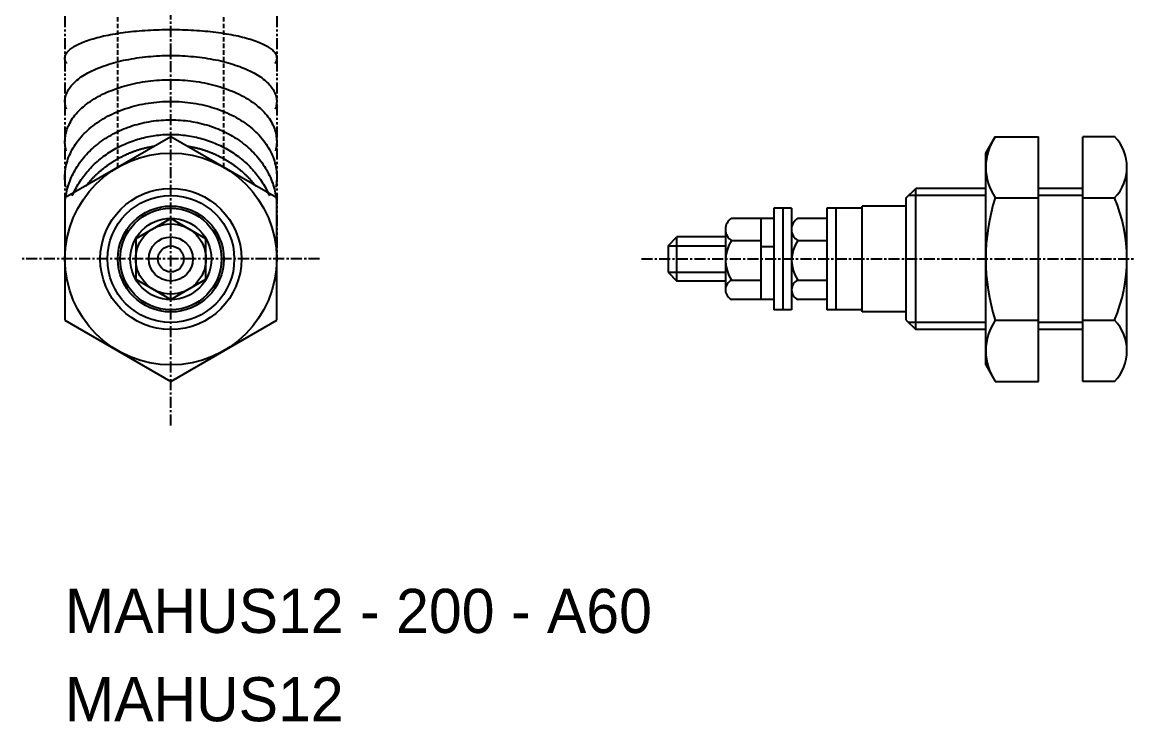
# Model space of a CAD drawing. Extents: x -5 to 315, y 1 to 133.
# Drawn here: x -4.9 to 120.3, y 1.4 to 80.7 of the extents above; entities that cross this region are included whole.
import ezdxf
from ezdxf.enums import TextEntityAlignment as Align

# ---------------------------------------------------------------- set-up
doc = ezdxf.new("R2010")
doc.units = 0
for name, pattern in [('CENTER', [2, 1.25, -0.25, 0.25, -0.25]), ('DASHED', [0.75, 0.5, -0.25]), ('PHANTOM', [2.5, 1.25, -0.25, 0.25, -0.25, 0.25, -0.25])]:
    doc.linetypes.add(name, pattern=pattern)
doc.layers.get('0').update_dxf_attribs({"linetype": 'CONTINUOUS'})
doc.layers.add('CENTER', color=1, linetype='CENTER')

msp = doc.modelspace()

# ---------------------------------------------------------------- linework, layer by layer
at = {"color": 3, "linetype": 'PHANTOM'}
for p, q in [((0, 113.86), (0, 53.86)), ((24, 113.86), (24, 53.86))]:
    msp.add_line(p, q, dxfattribs=at)
at = {"color": 3, "linetype": 'DASHED'}
for p, q in [((6, 64.25), (6, 103.46)), ((18, 64.25), (18, 103.46))]:
    msp.add_line(p, q, dxfattribs=at)
at = {"color": 7, "linetype": 'CONTINUOUS'}
for p, q in [((12, 67.71), (0, 60.78)), ((24, 60.78), (12, 67.71)), ((104.34, 65.86), (105.41, 67.71)), ((105.41, 67.71), (110.34, 67.71)), ((110.34, 40), (110.34, 67.71)), ((115.34, 40), (115.34, 67.71)), ((118.94, 67.71), (115.34, 67.71)), ((104.34, 41.86), (104.34, 65.86)), ((120.34, 43.46), (120.34, 64.25)), ((95.34, 60.77), (96.43, 61.86)), ((96.43, 45.86), (96.43, 61.86)), ((104.34, 61.86), (96.43, 61.86)), ((115.34, 61.86), (110.34, 61.86)), ((0, 60.78), (0, 46.93)), ((24, 46.93), (24, 60.78)), ((95.34, 46.94), (95.34, 60.77)), ((105.41, 60.78), (110.34, 60.78)), ((115.34, 60.78), (118.94, 60.78)), ((80.34, 59.61), (80.34, 48.11)), ((82.34, 59.61), (80.34, 59.61)), ((81.34, 59.61), (81.34, 48.11)), ((82.34, 59.61), (82.34, 48.11)), ((86.34, 59.61), (86.34, 48.11)), ((90.34, 59.61), (86.34, 59.61)), ((87.34, 59.61), (87.34, 48.11)), ((90.34, 47.86), (90.34, 59.86)), ((95.34, 59.86), (90.34, 59.86)), ((95.34, 47.86), (95.34, 59.86)), ((12, 58.46), (8.02, 56.16)), ((15.98, 56.16), (12, 58.46)), ((80.34, 58.46), (75.54, 58.46)), ((78.84, 58.46), (78.84, 49.26)), ((86.34, 58.46), (83.04, 58.46)), ((68.34, 55.36), (69.34, 56.36)), ((69.34, 51.36), (69.34, 56.36)), ((74.84, 56.36), (69.34, 56.36)), ((74.84, 57.21), (74.84, 50.36)), ((8.02, 56.16), (8.02, 51.56)), ((15.98, 51.56), (15.98, 56.16)), ((68.34, 55.36), (68.34, 52.36)), ((75.54, 55.96), (78.84, 55.96)), ((78.84, 55.26), (80.34, 55.26)), ((83.04, 55.96), (86.34, 55.96)), ((110.34, 53.86), (110.34, 53.86)), ((8.02, 51.56), (12, 49.26)), ((12, 49.26), (15.98, 51.56)), ((68.34, 52.36), (69.34, 51.36)), ((74.84, 51.36), (69.34, 51.36)), ((75.54, 51.46), (78.84, 51.46)), ((83.04, 51.46), (86.34, 51.46)), ((80.34, 49.26), (75.54, 49.26)), ((86.34, 49.26), (83.04, 49.26)), ((82.34, 48.11), (80.34, 48.11)), ((90.34, 48.11), (86.34, 48.11)), ((95.34, 47.86), (90.34, 47.86)), ((0, 46.93), (12, 40)), ((12, 40), (24, 46.93)), ((95.34, 46.94), (96.43, 45.86)), ((105.41, 46.93), (110.34, 46.93)), ((110.34, 46.93), (110.34, 46.93)), ((115.34, 46.93), (118.94, 46.93)), ((104.34, 45.86), (96.43, 45.86)), ((115.34, 45.86), (110.34, 45.86)), ((104.34, 41.86), (105.41, 40)), ((105.41, 40), (110.34, 40)), ((118.94, 40), (115.34, 40))]:
    msp.add_line(p, q, dxfattribs=at)
at = {"color": 3, "linetype": 'CONTINUOUS'}
for p, q in [((104.34, 61.04), (95.61, 61.04)), ((115.34, 61.04), (110.34, 61.04)), ((68.34, 55.36), (74.84, 55.36)), ((68.34, 52.36), (74.84, 52.36)), ((104.34, 46.67), (95.61, 46.67)), ((115.34, 46.67), (110.34, 46.67))]:
    msp.add_line(p, q, dxfattribs=at)
at = {"color": 7, "linetype": 'CONTINUOUS'}
for points in [[(0.22, 75.99, 0), (0.16, 76.08, 0), (0.11, 76.17, 0), (0.07, 76.26, 0), (0.04, 76.35, 0), (0.02, 76.43, 0), (0, 76.52, 0), (0, 76.61, 0), (0.01, 76.7, 0), (0.02, 76.79, 0), (0.04, 76.88, 0), (0.08, 76.97, 0), (0.12, 77.06, 0), (0.17, 77.15, 0), (0.23, 77.23, 0), (0.3, 77.32, 0), (0.37, 77.41, 0), (0.46, 77.5, 0), (0.55, 77.58, 0), (0.66, 77.67, 0), (0.77, 77.75, 0), (0.89, 77.83, 0), (1.02, 77.92, 0), (1.16, 78, 0), (1.3, 78.08, 0), (1.45, 78.16, 0), (1.62, 78.23, 0), (1.79, 78.31, 0), (1.96, 78.39, 0), (2.15, 78.46, 0), (2.34, 78.53, 0), (2.54, 78.6, 0), (2.75, 78.67, 0), (2.96, 78.74, 0), (3.18, 78.81, 0), (3.41, 78.87, 0), (3.64, 78.94, 0), (3.88, 79, 0), (4.13, 79.06, 0), (4.38, 79.12, 0), (4.64, 79.17, 0), (4.9, 79.22, 0), (5.17, 79.28, 0), (5.44, 79.33, 0), (5.72, 79.37, 0), (6.01, 79.42, 0), (6.3, 79.46, 0), (6.59, 79.5, 0), (6.88, 79.54, 0), (7.19, 79.58, 0), (7.49, 79.62, 0), (7.8, 79.65, 0), (8.11, 79.68, 0), (8.42, 79.71, 0), (8.74, 79.73, 0), (9.06, 79.75, 0), (9.38, 79.78, 0), (9.7, 79.79, 0), (10.03, 79.81, 0), (10.35, 79.82, 0), (10.68, 79.83, 0), (11.01, 79.84, 0), (11.34, 79.85, 0), (11.67, 79.85, 0), (12, 79.85, 0), (12.33, 79.85, 0), (12.66, 79.85, 0), (12.99, 79.84, 0), (13.32, 79.83, 0), (13.65, 79.82, 0), (13.97, 79.81, 0), (14.3, 79.79, 0), (14.62, 79.78, 0), (14.94, 79.75, 0), (15.26, 79.73, 0), (15.58, 79.71, 0), (15.89, 79.68, 0), (16.2, 79.65, 0), (16.51, 79.62, 0), (16.81, 79.58, 0), (17.11, 79.54, 0), (17.41, 79.5, 0), (17.7, 79.46, 0), (17.99, 79.42, 0), (18.28, 79.37, 0), (18.56, 79.33, 0), (18.83, 79.28, 0), (19.1, 79.22, 0), (19.36, 79.17, 0), (19.62, 79.12, 0), (19.87, 79.06, 0), (20.12, 79, 0), (20.36, 78.94, 0), (20.59, 78.87, 0), (20.82, 78.81, 0), (21.04, 78.74, 0), (21.25, 78.67, 0), (21.46, 78.6, 0), (21.66, 78.53, 0), (21.85, 78.46, 0), (22.04, 78.39, 0), (22.21, 78.31, 0), (22.38, 78.23, 0), (22.55, 78.16, 0), (22.7, 78.08, 0), (22.84, 78, 0), (22.98, 77.92, 0), (23.11, 77.83, 0), (23.23, 77.75, 0), (23.34, 77.67, 0), (23.45, 77.58, 0), (23.54, 77.5, 0), (23.63, 77.41, 0), (23.7, 77.32, 0), (23.77, 77.23, 0), (23.83, 77.15, 0), (23.88, 77.06, 0), (23.92, 76.97, 0), (23.96, 76.88, 0), (23.98, 76.79, 0), (23.99, 76.7, 0), (24, 76.61, 0), (24, 76.52, 0), (23.98, 76.43, 0), (23.96, 76.35, 0), (23.93, 76.26, 0), (23.89, 76.17, 0), (23.84, 76.08, 0), (23.78, 75.99, 0)], [(0.18, 70.81, 0), (0.13, 70.95, 0), (0.08, 71.09, 0), (0.05, 71.23, 0), (0.02, 71.38, 0), (0.01, 71.52, 0), (0, 71.66, 0), (0, 71.8, 0), (0.01, 71.94, 0), (0.03, 72.08, 0), (0.06, 72.22, 0), (0.1, 72.37, 0), (0.14, 72.51, 0), (0.2, 72.64, 0), (0.26, 72.78, 0), (0.33, 72.92, 0), (0.41, 73.06, 0), (0.5, 73.2, 0), (0.6, 73.33, 0), (0.71, 73.46, 0), (0.82, 73.6, 0), (0.95, 73.73, 0), (1.08, 73.86, 0), (1.22, 73.99, 0), (1.36, 74.11, 0), (1.52, 74.24, 0), (1.68, 74.36, 0), (1.85, 74.48, 0), (2.03, 74.6, 0), (2.22, 74.71, 0), (2.41, 74.83, 0), (2.61, 74.94, 0), (2.82, 75.05, 0), (3.03, 75.16, 0), (3.25, 75.26, 0), (3.48, 75.36, 0), (3.71, 75.46, 0), (3.95, 75.56, 0), (4.2, 75.65, 0), (4.45, 75.74, 0), (4.7, 75.83, 0), (4.97, 75.92, 0), (5.23, 76, 0), (5.51, 76.08, 0), (5.78, 76.15, 0), (6.06, 76.22, 0), (6.35, 76.29, 0), (6.64, 76.36, 0), (6.94, 76.42, 0), (7.23, 76.47, 0), (7.54, 76.53, 0), (7.84, 76.58, 0), (8.15, 76.63, 0), (8.46, 76.67, 0), (8.77, 76.71, 0), (9.09, 76.75, 0), (9.41, 76.78, 0), (9.73, 76.81, 0), (10.05, 76.83, 0), (10.37, 76.85, 0), (10.7, 76.87, 0), (11.02, 76.89, 0), (11.35, 76.89, 0), (11.67, 76.9, 0), (12, 76.9, 0), (12.33, 76.9, 0), (12.65, 76.89, 0), (12.98, 76.89, 0), (13.3, 76.87, 0), (13.63, 76.85, 0), (13.95, 76.83, 0), (14.27, 76.81, 0), (14.59, 76.78, 0), (14.91, 76.75, 0), (15.23, 76.71, 0), (15.54, 76.67, 0), (15.85, 76.63, 0), (16.16, 76.58, 0), (16.46, 76.53, 0), (16.77, 76.47, 0), (17.06, 76.42, 0), (17.36, 76.36, 0), (17.65, 76.29, 0), (17.94, 76.22, 0), (18.22, 76.15, 0), (18.49, 76.08, 0), (18.77, 76, 0), (19.03, 75.92, 0), (19.3, 75.83, 0), (19.55, 75.74, 0), (19.8, 75.65, 0), (20.05, 75.56, 0), (20.29, 75.46, 0), (20.52, 75.36, 0), (20.75, 75.26, 0), (20.97, 75.16, 0), (21.18, 75.05, 0), (21.39, 74.94, 0), (21.59, 74.83, 0), (21.78, 74.71, 0), (21.97, 74.6, 0), (22.15, 74.48, 0), (22.32, 74.36, 0), (22.48, 74.24, 0), (22.64, 74.11, 0), (22.78, 73.99, 0), (22.92, 73.86, 0), (23.05, 73.73, 0), (23.18, 73.6, 0), (23.29, 73.46, 0), (23.4, 73.33, 0), (23.5, 73.2, 0), (23.59, 73.06, 0), (23.67, 72.92, 0), (23.74, 72.78, 0), (23.8, 72.64, 0), (23.86, 72.51, 0), (23.9, 72.37, 0), (23.94, 72.22, 0), (23.97, 72.08, 0), (23.99, 71.94, 0), (24, 71.8, 0), (24, 71.66, 0), (23.99, 71.52, 0), (23.98, 71.38, 0), (23.95, 71.23, 0), (23.92, 71.09, 0), (23.87, 70.95, 0), (23.82, 70.81, 0)], [(0.14, 66.08, 0), (0.1, 66.27, 0), (0.06, 66.46, 0), (0.03, 66.65, 0), (0.01, 66.83, 0), (0, 67.02, 0), (0, 67.21, 0), (0.01, 67.4, 0), (0.02, 67.59, 0), (0.05, 67.78, 0), (0.08, 67.96, 0), (0.12, 68.15, 0), (0.17, 68.34, 0), (0.23, 68.52, 0), (0.3, 68.71, 0), (0.37, 68.89, 0), (0.46, 69.07, 0), (0.55, 69.25, 0), (0.65, 69.43, 0), (0.76, 69.61, 0), (0.87, 69.79, 0), (1, 69.96, 0), (1.13, 70.13, 0), (1.27, 70.3, 0), (1.42, 70.47, 0), (1.58, 70.64, 0), (1.74, 70.8, 0), (1.92, 70.96, 0), (2.1, 71.11, 0), (2.28, 71.27, 0), (2.48, 71.42, 0), (2.68, 71.57, 0), (2.88, 71.71, 0), (3.1, 71.86, 0), (3.32, 71.99, 0), (3.54, 72.13, 0), (3.78, 72.26, 0), (4.01, 72.39, 0), (4.26, 72.51, 0), (4.51, 72.63, 0), (4.76, 72.75, 0), (5.02, 72.86, 0), (5.29, 72.96, 0), (5.56, 73.07, 0), (5.84, 73.17, 0), (6.12, 73.26, 0), (6.4, 73.35, 0), (6.69, 73.44, 0), (6.98, 73.52, 0), (7.28, 73.6, 0), (7.58, 73.67, 0), (7.88, 73.73, 0), (8.18, 73.8, 0), (8.49, 73.85, 0), (8.8, 73.91, 0), (9.12, 73.96, 0), (9.43, 74, 0), (9.75, 74.04, 0), (10.07, 74.07, 0), (10.39, 74.1, 0), (10.71, 74.12, 0), (11.03, 74.14, 0), (11.35, 74.15, 0), (11.68, 74.16, 0), (12, 74.16, 0), (12.32, 74.16, 0), (12.65, 74.15, 0), (12.97, 74.14, 0), (13.29, 74.12, 0), (13.61, 74.1, 0), (13.93, 74.07, 0), (14.25, 74.04, 0), (14.57, 74, 0), (14.88, 73.96, 0), (15.2, 73.91, 0), (15.51, 73.85, 0), (15.82, 73.8, 0), (16.12, 73.73, 0), (16.42, 73.67, 0), (16.72, 73.6, 0), (17.02, 73.52, 0), (17.31, 73.44, 0), (17.6, 73.35, 0), (17.88, 73.26, 0), (18.16, 73.17, 0), (18.44, 73.07, 0), (18.71, 72.96, 0), (18.98, 72.86, 0), (19.24, 72.75, 0), (19.49, 72.63, 0), (19.74, 72.51, 0), (19.99, 72.39, 0), (20.22, 72.26, 0), (20.46, 72.13, 0), (20.68, 71.99, 0), (20.9, 71.86, 0), (21.12, 71.71, 0), (21.32, 71.57, 0), (21.52, 71.42, 0), (21.72, 71.27, 0), (21.9, 71.11, 0), (22.08, 70.96, 0), (22.26, 70.8, 0), (22.42, 70.64, 0), (22.58, 70.47, 0), (22.73, 70.3, 0), (22.87, 70.13, 0), (23, 69.96, 0), (23.13, 69.79, 0), (23.24, 69.61, 0), (23.35, 69.43, 0), (23.45, 69.25, 0), (23.54, 69.07, 0), (23.63, 68.89, 0), (23.7, 68.71, 0), (23.77, 68.52, 0), (23.83, 68.34, 0), (23.88, 68.15, 0), (23.92, 67.96, 0), (23.95, 67.78, 0), (23.98, 67.59, 0), (23.99, 67.4, 0), (24, 67.21, 0), (24, 67.02, 0), (23.99, 66.83, 0), (23.97, 66.65, 0), (23.94, 66.46, 0), (23.9, 66.27, 0), (23.86, 66.08, 0)], [(0.11, 61.99, 0), (0.07, 62.21, 0), (0.04, 62.44, 0), (0.02, 62.67, 0), (0, 62.9, 0), (0, 63.12, 0), (0, 63.35, 0), (0.02, 63.58, 0), (0.04, 63.81, 0), (0.07, 64.04, 0), (0.11, 64.26, 0), (0.15, 64.49, 0), (0.21, 64.72, 0), (0.27, 64.94, 0), (0.34, 65.16, 0), (0.42, 65.38, 0), (0.51, 65.6, 0), (0.61, 65.82, 0), (0.71, 66.04, 0), (0.82, 66.25, 0), (0.94, 66.46, 0), (1.07, 66.67, 0), (1.21, 66.88, 0), (1.35, 67.08, 0), (1.5, 67.28, 0), (1.66, 67.48, 0), (1.83, 67.68, 0), (2, 67.87, 0), (2.18, 68.06, 0), (2.37, 68.24, 0), (2.56, 68.43, 0), (2.76, 68.6, 0), (2.97, 68.78, 0), (3.18, 68.95, 0), (3.4, 69.11, 0), (3.63, 69.28, 0), (3.86, 69.43, 0), (4.1, 69.59, 0), (4.34, 69.73, 0), (4.59, 69.88, 0), (4.84, 70.02, 0), (5.1, 70.15, 0), (5.36, 70.28, 0), (5.63, 70.4, 0), (5.91, 70.52, 0), (6.18, 70.63, 0), (6.47, 70.74, 0), (6.75, 70.85, 0), (7.04, 70.94, 0), (7.33, 71.03, 0), (7.63, 71.12, 0), (7.93, 71.2, 0), (8.23, 71.28, 0), (8.53, 71.34, 0), (8.84, 71.41, 0), (9.15, 71.46, 0), (9.46, 71.52, 0), (9.78, 71.56, 0), (10.09, 71.6, 0), (10.41, 71.63, 0), (10.72, 71.66, 0), (11.04, 71.68, 0), (11.36, 71.7, 0), (11.68, 71.71, 0), (12, 71.71, 0), (12.32, 71.71, 0), (12.64, 71.7, 0), (12.96, 71.68, 0), (13.28, 71.66, 0), (13.59, 71.63, 0), (13.91, 71.6, 0), (14.22, 71.56, 0), (14.54, 71.52, 0), (14.85, 71.46, 0), (15.16, 71.41, 0), (15.47, 71.34, 0), (15.77, 71.28, 0), (16.07, 71.2, 0), (16.37, 71.12, 0), (16.67, 71.03, 0), (16.96, 70.94, 0), (17.25, 70.85, 0), (17.53, 70.74, 0), (17.82, 70.63, 0), (18.09, 70.52, 0), (18.37, 70.4, 0), (18.64, 70.28, 0), (18.9, 70.15, 0), (19.16, 70.02, 0), (19.41, 69.88, 0), (19.66, 69.73, 0), (19.9, 69.59, 0), (20.14, 69.43, 0), (20.37, 69.28, 0), (20.6, 69.11, 0), (20.82, 68.95, 0), (21.03, 68.78, 0), (21.24, 68.6, 0), (21.44, 68.43, 0), (21.63, 68.24, 0), (21.82, 68.06, 0), (22, 67.87, 0), (22.17, 67.68, 0), (22.34, 67.48, 0), (22.5, 67.28, 0), (22.65, 67.08, 0), (22.79, 66.88, 0), (22.93, 66.67, 0), (23.06, 66.46, 0), (23.18, 66.25, 0), (23.29, 66.04, 0), (23.39, 65.82, 0), (23.49, 65.6, 0), (23.58, 65.38, 0), (23.66, 65.16, 0), (23.73, 64.94, 0), (23.79, 64.72, 0), (23.85, 64.49, 0), (23.89, 64.26, 0), (23.93, 64.04, 0), (23.96, 63.81, 0), (23.98, 63.58, 0), (24, 63.35, 0), (24, 63.12, 0), (24, 62.9, 0), (23.98, 62.67, 0), (23.96, 62.44, 0), (23.93, 62.21, 0), (23.89, 61.99, 0)], [(0.05, 60.64, 0), (0.08, 60.86, 0), (0.12, 61.09, 0), (0.16, 61.32, 0), (0.21, 61.54, 0), (0.26, 61.77, 0), (0.32, 61.99, 0), (0.39, 62.21, 0), (0.46, 62.43, 0), (0.54, 62.65, 0), (0.62, 62.87, 0), (0.72, 63.09, 0), (0.81, 63.3, 0), (0.92, 63.51, 0), (1.03, 63.72, 0), (1.14, 63.93, 0), (1.26, 64.14, 0), (1.39, 64.34, 0), (1.52, 64.54, 0), (1.66, 64.74, 0), (1.8, 64.94, 0), (1.95, 65.13, 0), (2.1, 65.32, 0), (2.26, 65.51, 0), (2.43, 65.69, 0), (2.6, 65.87, 0), (2.77, 66.05, 0), (2.95, 66.22, 0), (3.14, 66.39, 0), (3.32, 66.56, 0), (3.52, 66.72, 0), (3.72, 66.88, 0), (3.92, 67.04, 0), (4.13, 67.19, 0), (4.34, 67.34, 0), (4.55, 67.49, 0), (4.77, 67.62, 0), (5, 67.76, 0), (5.22, 67.89, 0), (5.45, 68.02, 0), (5.69, 68.14, 0), (5.92, 68.26, 0), (6.16, 68.37, 0), (6.41, 68.48, 0), (6.65, 68.59, 0), (6.9, 68.69, 0), (7.16, 68.78, 0), (7.41, 68.87, 0), (7.67, 68.96, 0), (7.93, 69.04, 0), (8.19, 69.11, 0), (8.45, 69.18, 0), (8.72, 69.25, 0), (8.99, 69.31, 0), (9.25, 69.36, 0), (9.52, 69.41, 0), (9.8, 69.46, 0), (10.07, 69.5, 0), (10.34, 69.53, 0), (10.62, 69.56, 0), (10.89, 69.58, 0), (11.17, 69.6, 0), (11.45, 69.61, 0), (11.72, 69.62, 0), (12, 69.62, 0), (12.28, 69.62, 0), (12.55, 69.61, 0), (12.83, 69.6, 0), (13.11, 69.58, 0), (13.38, 69.56, 0), (13.66, 69.53, 0), (13.93, 69.5, 0), (14.2, 69.46, 0), (14.48, 69.41, 0), (14.75, 69.36, 0), (15.01, 69.31, 0), (15.28, 69.25, 0), (15.55, 69.18, 0), (15.81, 69.11, 0), (16.07, 69.04, 0), (16.33, 68.96, 0), (16.59, 68.87, 0), (16.84, 68.78, 0), (17.1, 68.69, 0), (17.35, 68.59, 0), (17.59, 68.48, 0), (17.84, 68.37, 0), (18.08, 68.26, 0), (18.31, 68.14, 0), (18.55, 68.02, 0), (18.78, 67.89, 0), (19, 67.76, 0), (19.23, 67.62, 0), (19.45, 67.49, 0), (19.66, 67.34, 0), (19.87, 67.19, 0), (20.08, 67.04, 0), (20.28, 66.88, 0), (20.48, 66.72, 0), (20.68, 66.56, 0), (20.86, 66.39, 0), (21.05, 66.22, 0), (21.23, 66.05, 0), (21.4, 65.87, 0), (21.57, 65.69, 0), (21.74, 65.51, 0), (21.9, 65.32, 0), (22.05, 65.13, 0), (22.2, 64.94, 0), (22.34, 64.74, 0), (22.48, 64.54, 0), (22.61, 64.34, 0), (22.74, 64.14, 0), (22.86, 63.93, 0), (22.97, 63.72, 0), (23.08, 63.51, 0), (23.19, 63.3, 0), (23.28, 63.09, 0), (23.38, 62.87, 0), (23.46, 62.65, 0), (23.54, 62.43, 0), (23.61, 62.21, 0), (23.68, 61.99, 0), (23.74, 61.77, 0), (23.79, 61.54, 0), (23.84, 61.32, 0), (23.88, 61.09, 0), (23.92, 60.86, 0), (23.95, 60.64, 0)], [(0.83, 61.02, 0), (0.91, 61.21, 0), (1, 61.4, 0), (1.09, 61.59, 0), (1.19, 61.77, 0), (1.29, 61.96, 0), (1.39, 62.14, 0), (1.5, 62.32, 0), (1.61, 62.5, 0), (1.72, 62.67, 0), (1.84, 62.85, 0), (1.96, 63.02, 0), (2.09, 63.19, 0), (2.21, 63.36, 0), (2.34, 63.52, 0), (2.48, 63.69, 0), (2.62, 63.85, 0), (2.76, 64.01, 0), (2.9, 64.16, 0), (3.05, 64.32, 0), (3.2, 64.47, 0), (3.36, 64.62, 0), (3.51, 64.76, 0), (3.67, 64.91, 0), (3.84, 65.05, 0), (4, 65.18, 0), (4.17, 65.32, 0), (4.34, 65.45, 0), (4.52, 65.58, 0), (4.69, 65.71, 0), (4.87, 65.83, 0), (5.06, 65.95, 0), (5.24, 66.07, 0), (5.43, 66.18, 0), (5.62, 66.29, 0), (5.81, 66.4, 0), (6, 66.5, 0), (6.2, 66.6, 0), (6.39, 66.7, 0), (6.59, 66.79, 0), (6.79, 66.88, 0), (7, 66.97, 0), (7.2, 67.05, 0), (7.41, 67.13, 0), (7.62, 67.21, 0), (7.83, 67.28, 0), (8.04, 67.35, 0), (8.25, 67.42, 0), (8.46, 67.48, 0), (8.68, 67.54, 0), (8.89, 67.59, 0), (9.11, 67.65, 0), (9.33, 67.69, 0), (9.55, 67.74, 0), (9.77, 67.78, 0), (9.99, 67.81, 0), (10.21, 67.85, 0), (10.43, 67.87, 0), (10.66, 67.9, 0), (10.88, 67.92, 0), (11.1, 67.94, 0), (11.33, 67.95, 0), (11.55, 67.96, 0), (11.78, 67.97, 0), (12, 67.97, 0), (12.22, 67.97, 0), (12.45, 67.96, 0), (12.67, 67.95, 0), (12.9, 67.94, 0), (13.12, 67.92, 0), (13.34, 67.9, 0), (13.57, 67.87, 0), (13.79, 67.85, 0), (14.01, 67.81, 0), (14.23, 67.78, 0), (14.45, 67.74, 0), (14.67, 67.69, 0), (14.89, 67.65, 0), (15.11, 67.59, 0), (15.32, 67.54, 0), (15.54, 67.48, 0), (15.75, 67.42, 0), (15.96, 67.35, 0), (16.17, 67.28, 0), (16.38, 67.21, 0), (16.59, 67.13, 0), (16.8, 67.05, 0), (17, 66.97, 0), (17.21, 66.88, 0), (17.41, 66.79, 0), (17.61, 66.7, 0), (17.8, 66.6, 0), (18, 66.5, 0), (18.19, 66.4, 0), (18.38, 66.29, 0), (18.57, 66.18, 0), (18.76, 66.07, 0), (18.94, 65.95, 0), (19.13, 65.83, 0), (19.3, 65.71, 0), (19.48, 65.58, 0), (19.66, 65.45, 0), (19.83, 65.32, 0), (20, 65.18, 0), (20.16, 65.05, 0), (20.32, 64.91, 0), (20.49, 64.76, 0), (20.64, 64.62, 0), (20.8, 64.47, 0), (20.95, 64.32, 0), (21.1, 64.16, 0), (21.24, 64.01, 0), (21.38, 63.85, 0), (21.52, 63.69, 0), (21.66, 63.52, 0), (21.79, 63.36, 0), (21.91, 63.19, 0), (22.04, 63.02, 0), (22.16, 62.85, 0), (22.28, 62.67, 0), (22.39, 62.5, 0), (22.5, 62.32, 0), (22.61, 62.14, 0), (22.71, 61.96, 0), (22.81, 61.77, 0), (22.91, 61.59, 0), (23, 61.4, 0), (23.09, 61.21, 0), (23.17, 61.02, 0)], [(2.36, 62.07, 0), (2.4, 62.13, 0), (2.45, 62.19, 0), (2.49, 62.24, 0), (2.53, 62.3, 0), (2.58, 62.35, 0), (2.62, 62.41, 0), (2.67, 62.46, 0), (2.72, 62.52, 0), (2.76, 62.57, 0), (2.81, 62.63, 0), (2.85, 62.68, 0), (2.9, 62.73, 0), (2.95, 62.79, 0), (3, 62.84, 0), (3.05, 62.89, 0), (3.09, 62.95, 0), (3.14, 63, 0), (3.19, 63.05, 0), (3.24, 63.1, 0), (3.29, 63.15, 0), (3.34, 63.2, 0), (3.39, 63.25, 0), (3.44, 63.3, 0), (3.49, 63.36, 0), (3.54, 63.41, 0), (3.6, 63.45, 0), (3.65, 63.5, 0), (3.7, 63.55, 0), (3.75, 63.6, 0), (3.81, 63.65, 0), (3.86, 63.7, 0), (3.91, 63.75, 0), (3.97, 63.79, 0), (4.02, 63.84, 0), (4.08, 63.89, 0), (4.13, 63.93, 0), (4.19, 63.98, 0), (4.24, 64.02, 0), (4.3, 64.07, 0), (4.35, 64.12, 0), (4.41, 64.16, 0), (4.46, 64.2, 0), (4.52, 64.25, 0), (4.58, 64.29, 0), (4.64, 64.34, 0), (4.69, 64.38, 0), (4.75, 64.42, 0), (4.81, 64.46, 0), (4.87, 64.51, 0), (4.93, 64.55, 0), (4.98, 64.59, 0), (5.04, 64.63, 0), (5.1, 64.67, 0), (5.16, 64.71, 0), (5.22, 64.75, 0), (5.28, 64.79, 0), (5.34, 64.83, 0), (5.4, 64.87, 0), (5.46, 64.91, 0), (5.52, 64.95, 0), (5.59, 64.98, 0), (5.65, 65.02, 0), (5.71, 65.06, 0), (5.77, 65.1, 0), (5.83, 65.13, 0), (5.9, 65.17, 0), (5.96, 65.2, 0), (6.02, 65.24, 0), (6.08, 65.27, 0), (6.15, 65.31, 0), (6.21, 65.34, 0), (6.27, 65.38, 0), (6.34, 65.41, 0), (6.4, 65.44, 0), (6.47, 65.48, 0), (6.53, 65.51, 0), (6.6, 65.54, 0), (6.66, 65.57, 0), (6.73, 65.6, 0), (6.79, 65.63, 0), (6.86, 65.66, 0), (6.92, 65.69, 0), (6.99, 65.72, 0), (7.05, 65.75, 0), (7.12, 65.78, 0), (7.19, 65.81, 0), (7.25, 65.84, 0), (7.32, 65.87, 0), (7.39, 65.89, 0), (7.45, 65.92, 0), (7.52, 65.95, 0), (7.59, 65.97, 0), (7.66, 66, 0), (7.73, 66.02, 0), (7.79, 66.05, 0), (7.86, 66.07, 0), (7.93, 66.1, 0), (8, 66.12, 0), (8.07, 66.14, 0), (8.14, 66.17, 0), (8.2, 66.19, 0), (8.27, 66.21, 0), (8.34, 66.23, 0), (8.41, 66.25, 0), (8.48, 66.28, 0), (8.55, 66.3, 0), (8.62, 66.32, 0), (8.69, 66.34, 0), (8.76, 66.36, 0), (8.83, 66.37, 0), (8.9, 66.39, 0), (8.97, 66.41, 0), (9.04, 66.43, 0), (9.11, 66.45, 0), (9.18, 66.46, 0), (9.25, 66.48, 0), (9.32, 66.49, 0), (9.39, 66.51, 0), (9.46, 66.53, 0), (9.54, 66.54, 0), (9.61, 66.55, 0), (9.68, 66.57, 0), (9.75, 66.58, 0), (9.82, 66.59, 0), (9.89, 66.61, 0), (9.96, 66.62, 0), (10.03, 66.63, 0), (10.11, 66.64, 0)], [(13.89, 66.64, 0), (13.97, 66.63, 0), (14.04, 66.62, 0), (14.11, 66.61, 0), (14.18, 66.59, 0), (14.25, 66.58, 0), (14.32, 66.57, 0), (14.39, 66.55, 0), (14.46, 66.54, 0), (14.54, 66.53, 0), (14.61, 66.51, 0), (14.68, 66.49, 0), (14.75, 66.48, 0), (14.82, 66.46, 0), (14.89, 66.45, 0), (14.96, 66.43, 0), (15.03, 66.41, 0), (15.1, 66.39, 0), (15.17, 66.37, 0), (15.24, 66.36, 0), (15.31, 66.34, 0), (15.38, 66.32, 0), (15.45, 66.3, 0), (15.52, 66.28, 0), (15.59, 66.25, 0), (15.66, 66.23, 0), (15.73, 66.21, 0), (15.8, 66.19, 0), (15.87, 66.17, 0), (15.93, 66.14, 0), (16, 66.12, 0), (16.07, 66.1, 0), (16.14, 66.07, 0), (16.21, 66.05, 0), (16.27, 66.02, 0), (16.34, 66, 0), (16.41, 65.97, 0), (16.48, 65.95, 0), (16.55, 65.92, 0), (16.61, 65.89, 0), (16.68, 65.87, 0), (16.75, 65.84, 0), (16.81, 65.81, 0), (16.88, 65.78, 0), (16.95, 65.75, 0), (17.01, 65.72, 0), (17.08, 65.69, 0), (17.14, 65.66, 0), (17.21, 65.63, 0), (17.27, 65.6, 0), (17.34, 65.57, 0), (17.4, 65.54, 0), (17.47, 65.51, 0), (17.53, 65.48, 0), (17.6, 65.44, 0), (17.66, 65.41, 0), (17.73, 65.38, 0), (17.79, 65.34, 0), (17.85, 65.31, 0), (17.92, 65.27, 0), (17.98, 65.24, 0), (18.04, 65.2, 0), (18.1, 65.17, 0), (18.17, 65.13, 0), (18.23, 65.1, 0), (18.29, 65.06, 0), (18.35, 65.02, 0), (18.41, 64.98, 0), (18.48, 64.95, 0), (18.54, 64.91, 0), (18.6, 64.87, 0), (18.66, 64.83, 0), (18.72, 64.79, 0), (18.78, 64.75, 0), (18.84, 64.71, 0), (18.9, 64.67, 0), (18.96, 64.63, 0), (19.02, 64.59, 0), (19.07, 64.55, 0), (19.13, 64.51, 0), (19.19, 64.46, 0), (19.25, 64.42, 0), (19.31, 64.38, 0), (19.36, 64.34, 0), (19.42, 64.29, 0), (19.48, 64.25, 0), (19.54, 64.2, 0), (19.59, 64.16, 0), (19.65, 64.12, 0), (19.7, 64.07, 0), (19.76, 64.02, 0), (19.81, 63.98, 0), (19.87, 63.93, 0), (19.92, 63.89, 0), (19.98, 63.84, 0), (20.03, 63.79, 0), (20.09, 63.75, 0), (20.14, 63.7, 0), (20.19, 63.65, 0), (20.25, 63.6, 0), (20.3, 63.55, 0), (20.35, 63.5, 0), (20.4, 63.45, 0), (20.46, 63.41, 0), (20.51, 63.36, 0), (20.56, 63.3, 0), (20.61, 63.25, 0), (20.66, 63.2, 0), (20.71, 63.15, 0), (20.76, 63.1, 0), (20.81, 63.05, 0), (20.86, 63, 0), (20.91, 62.95, 0), (20.95, 62.89, 0), (21, 62.84, 0), (21.05, 62.79, 0), (21.1, 62.73, 0), (21.15, 62.68, 0), (21.19, 62.63, 0), (21.24, 62.57, 0), (21.28, 62.52, 0), (21.33, 62.46, 0), (21.38, 62.41, 0), (21.42, 62.35, 0), (21.47, 62.3, 0), (21.51, 62.24, 0), (21.55, 62.19, 0), (21.6, 62.13, 0), (21.64, 62.07, 0)]]:
    msp.add_polyline3d(points, dxfattribs=at)
for radius in [12, 8, 6, 5.75, 4.6, 3.98, 2.5]:
    msp.add_circle((12, 53.86), radius, dxfattribs=at)
at = {"color": 3, "linetype": 'CONTINUOUS'}
for radius in [7.19, 1.47]:
    msp.add_circle((12, 53.86), radius, dxfattribs=at)
at = {"color": 7, "linetype": 'CONTINUOUS'}
for centre, radius, start, end in [((110.48, 64.25), 6.13, 145.6158, 214.3842), ((115.36, 64.25), 4.99, 315.9884, 44.0116), ((127.27, 53.86), 22.93, 162.4121, 197.5879), ((102.5, 53.86), 17.84, 337.1518, 22.848), ((76.31, 57.21), 1.47, 121.4978, 238.5012), ((83.81, 57.21), 1.47, 121.5011, 238.4979), ((78.81, 53.71), 3.96, 145.4197, 214.5797), ((86.31, 53.71), 3.96, 145.422, 214.578), ((76.06, 50.36), 1.21, 115.0562, 244.9448), ((83.56, 50.36), 1.21, 115.0583, 244.9427), ((110.48, 43.46), 6.13, 145.6158, 214.3842), ((115.36, 43.46), 4.99, 315.9884, 44.0116)]:
    msp.add_arc(centre, radius, start, end, dxfattribs=at)
at = {"layer": 'CENTER', "color": 1, "linetype": 'CENTER'}
for p, q in [((12, 35), (12, 132.71)), ((28.86, 53.86), (-4.86, 53.86)), ((28.86, 53.86), (-4.86, 53.86)), ((65.34, 53.86), (273.34, 53.86))]:
    msp.add_line(p, q, dxfattribs=at)

# ---------------------------------------------------------------- texts
for s, p in [('MAHUS12 - 200 - A60', (0, 10)), ('MAHUS12', (0, 0))]:
    msp.add_text(s, height=5).set_placement(p, align=Align.BOTTOM_LEFT)

doc.saveas('drawing.dxf')
